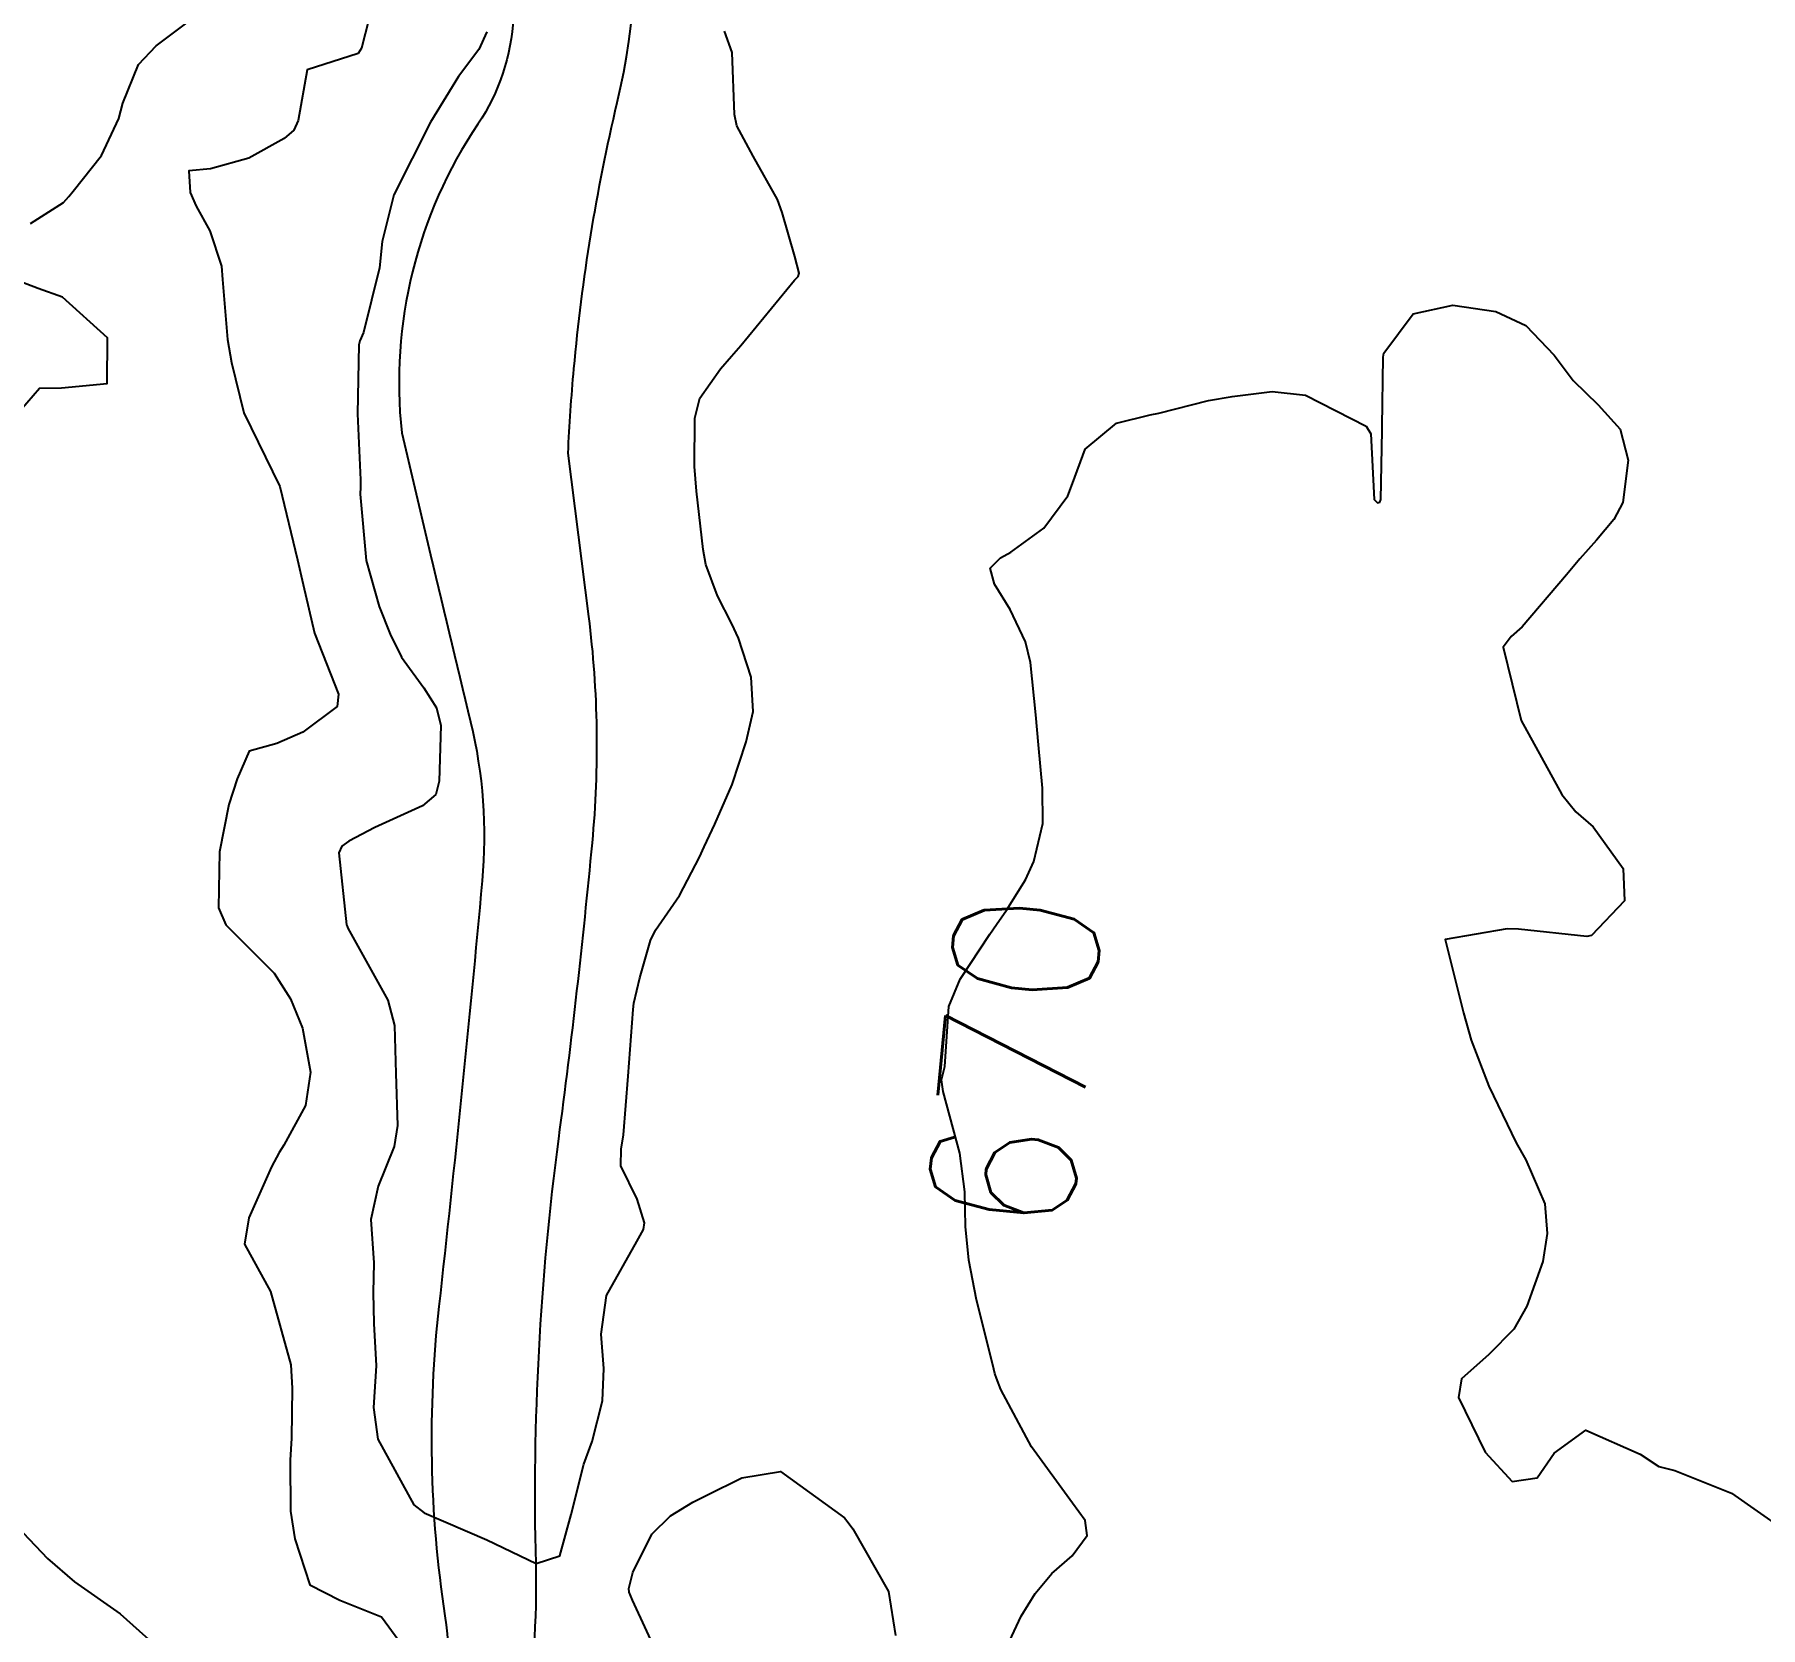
# Model space of a CAD drawing. Header units: metres. Extents: x 298520 to 308411, y 7433745 to 7450750.
# Drawn here: x 300451.87 to 300499.04, y 7445068.66 to 7445112.19 of the extents above; entities that cross this region are included whole.
import ezdxf
from ezdxf.enums import TextEntityAlignment as Align

# ---------------------------------------------------------------- set-up
doc = ezdxf.new("R2010")
doc.units = ezdxf.units.M
doc.header["$LTSCALE"] = 10
for name, color, linetype in [('Cotas', 45, 'Continuous'), ('Curvas de Nivel 1m', 11, 'Continuous'), ('Curvas de Nivel 5m', 15, 'Continuous'), ('Hidrografia', 140, 'Continuous')]:
    doc.layers.add(name, color=color, linetype=linetype)
doc.styles.add('Style-STANDARD', font='STANDARD.shx')

msp = doc.modelspace()

# ---------------------------------------------------------------- linework, layer by layer
at = {"layer": 'Curvas de Nivel 1m', "flags": 128}
for points, elevation in [([(300464.231, 7445112.264), (300464.009, 7445111.777), (300463.45, 7445111.038), (300462.693, 7445109.79), (300461.685, 7445107.805), (300461.37, 7445106.529), (300461.294, 7445105.81), (300460.855, 7445104.047), (300460.761, 7445103.818), (300460.732, 7445103.707), (300460.69, 7445101.819), (300460.778, 7445100.02), (300460.771, 7445099.817), (300460.764, 7445099.623), (300460.934, 7445097.814), (300461.284, 7445096.562), (300461.585, 7445095.804), (300461.893, 7445095.176), (300462.508, 7445094.338), (300462.855, 7445093.786), (300462.975, 7445093.306), (300462.926, 7445091.785), (300462.837, 7445091.419), (300462.466, 7445091.108), (300461.166, 7445090.516), (300460.456, 7445090.141), (300460.268, 7445090.009), (300460.181, 7445089.823), (300460.394, 7445087.86), (300460.409, 7445087.82), (300460.432, 7445087.77), (300461.519, 7445085.803), (300461.704, 7445085.109), (300461.739, 7445083.8), (300461.784, 7445082.376), (300461.694, 7445081.8), (300461.254, 7445080.718), (300461.059, 7445079.809), (300461.137, 7445078.624), (300461.12, 7445077.808), (300461.142, 7445076.965), (300461.203, 7445075.806), (300461.133, 7445074.669), (300461.251, 7445073.805), (300462.236, 7445072.009), (300462.512, 7445071.787), (300464.226, 7445071.051), (300465.573, 7445070.403), (300466.222, 7445070.616), (300466.529, 7445071.746), (300466.876, 7445073.119), (300467.105, 7445073.737), (300467.39, 7445074.849), (300467.426, 7445075.733), (300467.354, 7445076.677), (300467.498, 7445077.732), (300468.328, 7445079.204), (300468.515, 7445079.534), (300468.542, 7445079.718), (300468.339, 7445080.361), (300467.895, 7445081.273), (300467.903, 7445081.727), (300467.962, 7445082.122), (300468.088, 7445083.724), (300468.224, 7445085.546), (300468.249, 7445085.722), (300468.41, 7445086.414), (300468.703, 7445087.434), (300468.842, 7445087.716), (300469.491, 7445088.656), (300470.045, 7445089.704), (300470.166, 7445089.993), (300470.462, 7445090.61), (300470.934, 7445091.693), (300471.32, 7445092.858), (300471.511, 7445093.685), (300471.45, 7445094.623), (300471.107, 7445095.691), (300470.921, 7445096.088), (300470.534, 7445096.851), (300470.216, 7445097.703), (300470.137, 7445098.116), (300469.957, 7445099.706), (300469.908, 7445100.379), (300469.912, 7445101.707), (300470.053, 7445102.254), (300470.613, 7445103.054), (300470.918, 7445103.396), (300471.168, 7445103.692), (300472.641, 7445105.477), (300472.736, 7445105.575), (300472.769, 7445105.669), (300472.647, 7445106.118), (300472.304, 7445107.32), (300472.17, 7445107.677), (300471.506, 7445108.863), (300471.063, 7445109.694), (300471, 7445110), (300470.931, 7445111.697), (300470.722, 7445112.276)], 669), ([(300451.554, 7445071.248), (300452.219, 7445070.542), (300452.961, 7445069.903), (300454.204, 7445069.032), (300455.504, 7445067.877)], 671)]:
    msp.add_lwpolyline(points, dxfattribs=dict(at, elevation=elevation))
at = {"layer": 'Curvas de Nivel 5m', "elevation": 670, "flags": 128}
for points in [[(300461.192, 7445113.357), (300460.807, 7445111.819), (300460.711, 7445111.672), (300459.318, 7445111.223), (300459.074, 7445109.836), (300458.949, 7445109.578), (300458.685, 7445109.342), (300457.72, 7445108.806), (300456.673, 7445108.513), (300456.079, 7445108.461), (300456.116, 7445107.868), (300456.287, 7445107.493), (300456.653, 7445106.824), (300456.973, 7445105.857), (300457.004, 7445105.491), (300457.143, 7445103.855), (300457.245, 7445103.223), (300457.585, 7445101.85), (300458.573, 7445099.84), (300459.056, 7445097.835), (300459.209, 7445097.16), (300459.519, 7445095.83), (300460.171, 7445094.159), (300460.136, 7445093.824), (300459.198, 7445093.128), (300458.488, 7445092.818), (300457.731, 7445092.601), (300457.401, 7445091.851), (300457.176, 7445091.143), (300456.921, 7445089.855), (300456.896, 7445088.321), (300457.095, 7445087.86), (300458.413, 7445086.535), (300458.864, 7445085.835), (300459.193, 7445085.034), (300459.41, 7445083.83), (300459.276, 7445082.925), (300458.681, 7445081.837), (300458.55, 7445081.639), (300458.347, 7445081.249), (300457.726, 7445079.849), (300457.608, 7445079.133), (300458.313, 7445077.84), (300458.871, 7445075.834), (300458.912, 7445075.198), (300458.89, 7445073.834), (300458.855, 7445073.233), (300458.862, 7445071.834), (300458.976, 7445071.082), (300459.389, 7445069.828), (300460.209, 7445069.403), (300461.347, 7445068.945), (300462.193, 7445067.79)], [(300451.754, 7445107.023), (300452.66, 7445107.599), (300452.807, 7445107.763), (300452.922, 7445107.907), (300453.694, 7445108.884), (300454.166, 7445109.895), (300454.281, 7445110.31), (300454.708, 7445111.365), (300455.192, 7445111.883), (300456.063, 7445112.53)], [(300451.483, 7445101.927), (300451.999, 7445102.522), (300452.602, 7445102.534), (300453.848, 7445102.654), (300453.864, 7445103.898), (300452.634, 7445105.01), (300451.967, 7445105.251), (300450.641, 7445105.753)], [(300478.193, 7445067.6), (300478.834, 7445068.966), (300479.213, 7445069.59), (300479.674, 7445070.13), (300480.223, 7445070.619), (300480.634, 7445071.171), (300480.579, 7445071.577), (300480.24, 7445072.057), (300479.115, 7445073.591), (300478.279, 7445075.16), (300478.155, 7445075.475), (300478.117, 7445075.602), (300478.059, 7445075.831), (300477.613, 7445077.611), (300477.404, 7445078.694), (300477.31, 7445079.615), (300477.294, 7445080.567), (300477.16, 7445081.618), (300476.702, 7445083.301), (300476.66, 7445083.626), (300476.746, 7445083.984), (300476.854, 7445085.623), (300477.169, 7445086.377), (300477.98, 7445087.607), (300478.16, 7445087.871), (300478.433, 7445088.264), (300478.948, 7445089.092), (300479.182, 7445089.593), (300479.422, 7445090.632), (300479.417, 7445091.591), (300479.305, 7445092.778), (300479.237, 7445093.593), (300479.089, 7445095.023), (300478.948, 7445095.596), (300478.532, 7445096.478), (300478.103, 7445097.171), (300477.99, 7445097.608), (300478.267, 7445097.884), (300478.55, 7445098.04), (300479.453, 7445098.698), (300480.105, 7445099.585), (300480.239, 7445099.92), (300480.586, 7445100.857), (300481.442, 7445101.567), (300482.359, 7445101.791), (300482.597, 7445101.843), (300483.95, 7445102.189), (300484.604, 7445102.3), (300485.695, 7445102.43), (300486.605, 7445102.337), (300488.265, 7445101.485), (300488.387, 7445101.279), (300488.485, 7445099.481), (300488.572, 7445099.386), (300488.639, 7445099.412), (300488.661, 7445099.479), (300488.703, 7445101.367), (300488.702, 7445101.479), (300488.725, 7445103.375), (300488.745, 7445103.479), (300489.548, 7445104.557), (300490.636, 7445104.793), (300491.811, 7445104.619), (300492.625, 7445104.232), (300493.404, 7445103.422), (300493.917, 7445102.732), (300494.6, 7445102.069), (300495.205, 7445101.404), (300495.426, 7445100.561), (300495.281, 7445099.403), (300495.036, 7445098.935), (300494.557, 7445098.374), (300494.104, 7445097.862), (300493.738, 7445097.422), (300492.529, 7445096.002), (300492.229, 7445095.74), (300492.003, 7445095.445), (300492.503, 7445093.44), (300493.614, 7445091.423), (300493.998, 7445090.947), (300494.464, 7445090.533), (300495.288, 7445089.402), (300495.328, 7445088.513), (300494.425, 7445087.571), (300494.295, 7445087.542), (300492.427, 7445087.741), (300492.121, 7445087.75), (300490.423, 7445087.46), (300490.926, 7445085.455), (300491.137, 7445084.711), (300491.617, 7445083.448), (300492.36, 7445081.902), (300492.626, 7445081.436), (300493.145, 7445080.232), (300493.211, 7445079.427), (300493.093, 7445078.656), (300492.653, 7445077.435), (300492.297, 7445076.812), (300491.619, 7445076.117), (300490.865, 7445075.454), (300490.788, 7445074.945), (300491.515, 7445073.447), (300492.251, 7445072.649), (300492.933, 7445072.749), (300493.405, 7445073.423), (300494.269, 7445074.049), (300495.756, 7445073.395), (300496.258, 7445073.056), (300496.696, 7445072.945), (300498.247, 7445072.326), (300499.649, 7445071.349)], [(300468.992, 7445067.712), (300468.21, 7445069.4), (300468.116, 7445069.626), (300468.112, 7445069.722), (300468.217, 7445070.162), (300468.735, 7445071.208), (300469.244, 7445071.71), (300469.861, 7445072.082), (300470.241, 7445072.27), (300471.194, 7445072.746), (300472.252, 7445072.924), (300474.006, 7445071.653), (300474.106, 7445071.526), (300474.23, 7445071.351), (300475.21, 7445069.64), (300475.401, 7445068.438)]]:
    msp.add_lwpolyline(points, dxfattribs=at)
at = {"layer": 'Hidrografia'}
for points in [[(300498.339, 7444999.993, -0.263556), (300494.728, 7445002.999, 0.178836), (300492.447, 7445005.625, -0.044418), (300483.566, 7445011.577, 0.059797), (300477.539, 7445015.353, -0.141931), (300469.124, 7445022.768, 0.015266), (300463.771, 7445030.643, -0.112384), (300462.177, 7445034.374, -0.05768), (300461.266, 7445048.438, -0.079415), (300464.021, 7445061.425, 0.098526), (300465.573, 7445070.403, -0.039376), (300466.194, 7445082.014, 0.009437), (300467.114, 7445090.104, 0.055128), (300467.016, 7445096.287), (300466.451, 7445100.751, -0.01115), (300466.608, 7445103.053, -0.035648), (300467.791, 7445110.326, 0.177566), (300466.218, 7445123.496, 0.138349)], [(300464.95, 7445112.649, -0.137058), (300463.985, 7445109.739, 0.177092), (300461.902, 7445101.307), (300462.617, 7445098.276, 0.001488), (300463.782, 7445093.407, -0.08246), (300464.101, 7445089.06, -0.005044), (300462.917, 7445077.429, 0.06567), (300463.082, 7445068.977, -0.229209), (300460.857, 7445061.781, 0.120571), (300457.667, 7445056.084, 0.008926), (300456.719, 7445052.414, 0.139329), (300456.874, 7445048.727, -0.084589), (300457.649, 7445043.609, 0.137502), (300460.596, 7445032.286, -0.076971), (300462.563, 7445027.281, 0.217204), (300469.596, 7445017.999, -0.067614), (300477.1, 7445012.532, -0.063023), (300479.859, 7445009.123, 0.142679), (300484.183, 7445005.229, -0.004154), (300490.362, 7445002.185, -0.055406), (300494.652, 7444999.394, 0.118687)]]:
    msp.add_lwpolyline(points, format="xyb", dxfattribs=at)

# ---------------------------------------------------------------- texts
at = {"layer": 'Cotas', "style": 'Style-STANDARD'}
msp.add_text('670', height=4, rotation=84.2915, dxfattribs=at).set_placement((300478.65, 7445084.092, 670), align=Align.MIDDLE_CENTER)

doc.saveas('drawing.dxf')
